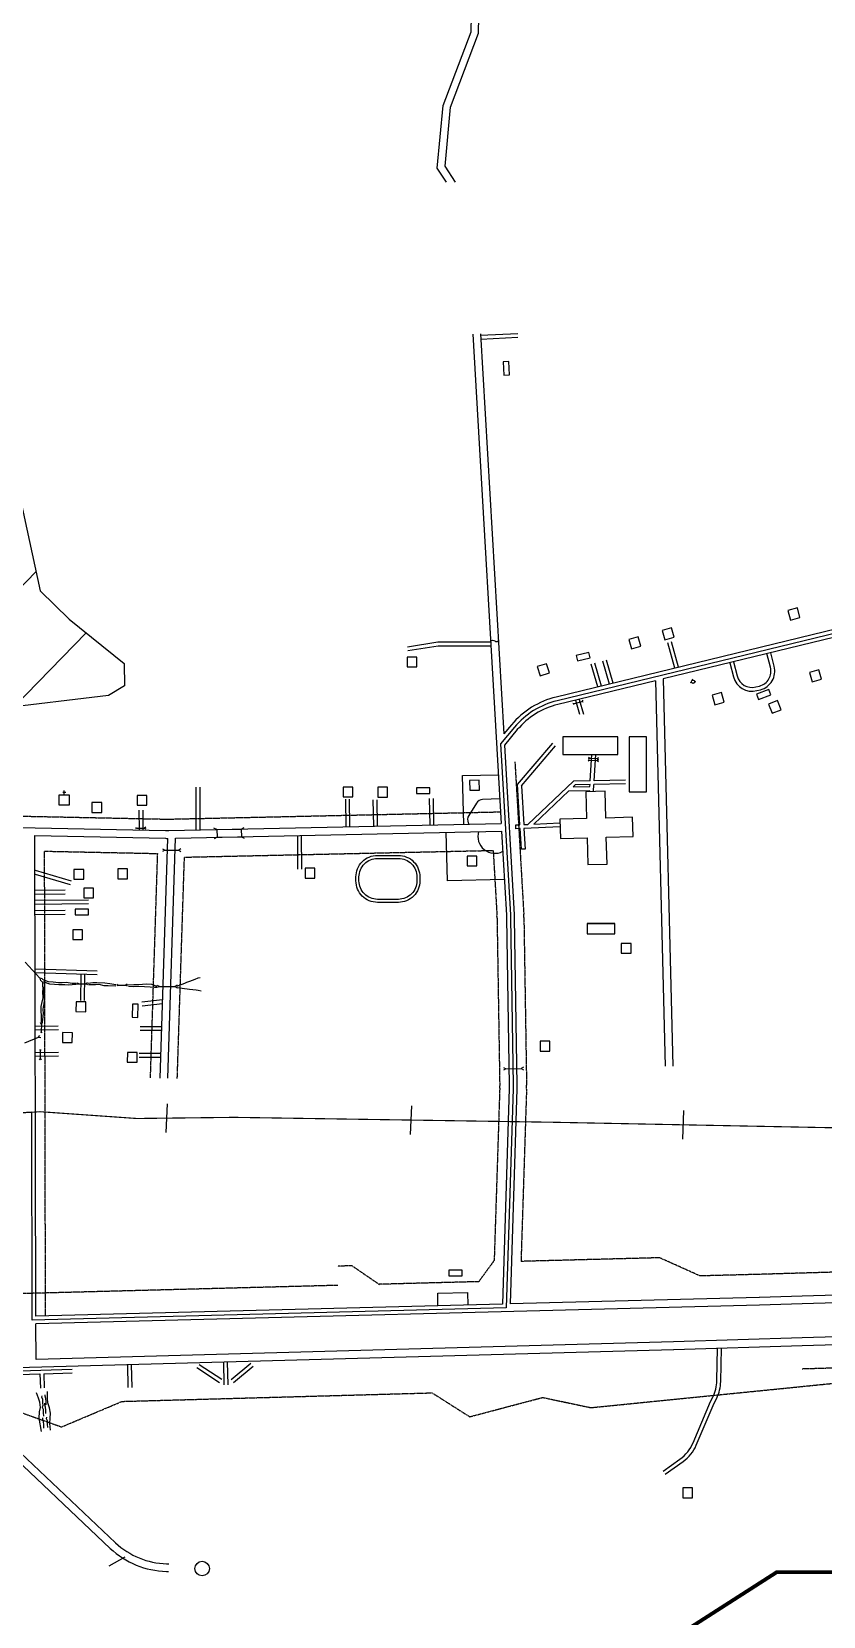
# Model space of a CAD drawing. Header units: inches. Extents: x 2666812 to 2767151, y 580083 to 705712.
# Drawn here: x 2703666 to 2705730, y 620232 to 624361 of the extents above; entities that cross this region are included whole.
import ezdxf

# ---------------------------------------------------------------- set-up
doc = ezdxf.new("R2010")
doc.units = ezdxf.units.IN
doc.header["$MEASUREMENT"] = 0
doc.linetypes.add('PHANTOM', pattern=[2.5, 1.25, -0.25, 0.25, -0.25, 0.25, -0.25])
for name, color, linetype in [('BND-MCD', 42, 'Continuous'), ('HY-SHORE', 5, 'Continuous'), ('PLD-LANDBASE', 252, 'Continuous'), ('PLD-PAR', 1, 'Continuous')]:
    doc.layers.add(name, color=color, linetype=linetype)
doc.layers.add('PLD-REMOTE-BOUNDARY', color=40, linetype='Continuous', lineweight=80)

# ---------------------------------------------------------------- blocks, each defined once
blk = doc.blocks.new('*X27')
at = {"color": 0}
for p, q in [((2702921, 623941.3), (2703054.2, 624078.2)), ((2703021.5, 623750.5), (2703201.5, 623935.5)), ((2703101, 623538.2), (2703324.5, 623767.8)), ((2703166.6, 623311.5), (2703430.2, 623582.4)), ((2703237, 623089.8), (2703536, 623397)), ((2703322.5, 622883.6), (2703625, 623194.4)), ((2703431.4, 622701.4), (2703677.1, 622953.9)), ((2703620.3, 622601.5), (2703808, 622794.3))]:
    blk.add_line(p, q, dxfattribs=at)
blk = doc.blocks.new('TIC')
blk.add_line((0, -0.5), (0, 0.5))
blk = doc.blocks.new('CHURCH')
blk.add_lwpolyline([(-28.3, -25.5), (28.3, -25.5), (28.3, 25.5), (-28.3, 25.5)], close=True)
for points in [[(-7.8, 41), (7.8, 41)], [(0, 25.5), (0, 50.5)]]:
    blk.add_lwpolyline(points)
blk = doc.blocks.new('DWELLING2')
blk.add_lwpolyline([(28.3, -25.5), (28.3, 25.5), (-22.7, 25.5), (-22.7, -25.5)], close=True)
blk = doc.blocks.new('DRWAYCULVERT')
for p, q in [((-13.4, 2.1), (-9.7, 0)), ((-9.7, 0), (-13.4, -2.1)), ((-9.7, 0), (9.7, 0)), ((13.5, 2.2), (9.7, 0)), ((9.7, 0), (13.5, -2.2))]:
    blk.add_line(p, q)
blk = doc.blocks.new('BRIDGE-LONG-PT1')
for p, q in [((0, 0), (-7.4, 4)), ((0, -20), (-7.4, -24))]:
    blk.add_line(p, q)
blk.add_lwpolyline([(0, 0), (0, -20)])
blk = doc.blocks.new('BRIDGE-LONG-PT2')
for p, q in [((0, 0), (7.4, 4)), ((0, -20), (7.4, -24))]:
    blk.add_line(p, q)
blk.add_lwpolyline([(0, 0), (0, -20)])
blk = doc.blocks.new('HOUSETRL')
blk.add_lwpolyline([(-34.3, -14.8), (34.3, -14.8), (34.3, 14.8), (-34.3, 14.8)], close=True)
blk = doc.blocks.new('FIREPLUG')
for points in [[(-7, 0), (-4.3, 0)], [(0, 4.3), (0, 7)], [(4.3, 0), (7, 0)]]:
    blk.add_lwpolyline(points)
blk.add_circle((0, 0), 4.28)
blk = doc.blocks.new('CULVERT')
for p, q in [((-52.3, 6.8), (-40.5, 0)), ((-40.5, 0), (-52.3, -6.8)), ((-40.5, 0), (40.5, 0)), ((52.3, 6.8), (40.5, 0)), ((40.5, 0), (52.3, -6.8))]:
    blk.add_line(p, q)
blk = doc.blocks.new('CULVERT-LONG-PT2')
for p, q in [((11.8, 6.8), (0, 0)), ((0, 0), (11.8, -6.8))]:
    blk.add_line(p, q)
blk = doc.blocks.new('CULVERT-LONG-PT1')
for p, q in [((-11.8, 6.8), (0, 0)), ((0, 0), (-11.8, -6.8))]:
    blk.add_line(p, q)

msp = doc.modelspace()

# ---------------------------------------------------------------- linework, layer by layer
at = {"layer": 'BND-MCD'}
msp.add_lwpolyline([(2706503.4, 622973.9), (2705036, 622617.6, 0.159728), (2704924.8, 622548.7), (2704888.3, 622505.4), (2704914.2, 622060, -0.010508), (2704914.5, 622052), (2704921.5, 621615.8, -0.012051), (2704921.4, 621606.7), (2704903.1, 621035.8), (2703667, 621003.6), (2703666, 621545.8), (2703279.4, 621521.5), (2702954.9, 621528.1), (2702539.6, 621539.2), (2700635, 621589.8), (2699184.8, 621628.5)], format="xyb", dxfattribs=at)
at = {"layer": 'HY-SHORE'}
for p, q in [((2703608.6, 623269.8), (2703688, 622904)), ((2703608.6, 623269.8), (2703688, 622904)), ((2703688, 622904), (2703763.6, 622830)), ((2703688, 622904), (2703763.6, 622830)), ((2703763.6, 622830), (2703906.9, 622714.9)), ((2703763.6, 622830), (2703906.9, 622714.9)), ((2703906.9, 622714.9), (2703907.6, 622656.3)), ((2703906.9, 622714.9), (2703907.6, 622656.3)), ((2703907.6, 622656.3), (2703866.3, 622631.1)), ((2703907.6, 622656.3), (2703866.3, 622631.1)), ((2703866.3, 622631.1), (2703558.1, 622594)), ((2703866.3, 622631.1), (2703558.1, 622594))]:
    msp.add_line(p, q, dxfattribs=at)
at = {"layer": 'PLD-LANDBASE'}
for p, q in [((2704148.8, 622281.9), (2704212.4, 622283.3)), ((2704149.2, 622261.9), (2704212.9, 622263.3)), ((2703867.9, 620364), (2703909.4, 620387.4))]:
    msp.add_line(p, q, dxfattribs=at)
for points in [[(2704739.2, 624168.3), (2704811.8, 624360.6), (2704816.9, 624619.1), (2704891.7, 624801)], [(2704758.5, 624163.8), (2704831.4, 624356.8), (2704836.5, 624615), (2704910, 624793.6)], [(2704747.6, 623969.1), (2704723.7, 624005.1), (2704739.2, 624168.3)], [(2704771.2, 623969.1), (2704743.9, 624010.2), (2704758.5, 624163.8)], [(2704816.2, 623573), (2704890.4, 622298.2)], [(2704836.3, 623573.4), (2704896.9, 622531)], [(2704836.5, 623569.9), (2704933.4, 623574.5)], [(2704837, 623559.9), (2704933.9, 623564.5)], [(2704645.6, 622758.3), (2704725.2, 622771.1), (2704862.9, 622770.9)], [(2705343.3, 622702.5), (2705325, 622768.2)], [(2705353, 622704.9), (2705334.6, 622770.9)], [(2704647.2, 622748.4), (2704726, 622761.1), (2704863.5, 622760.9)], [(2705142, 622653.7), (2705125.3, 622713.1)], [(2705151.7, 622656), (2705134.9, 622715.8)], [(2705172.4, 622661), (2705155.7, 622720.5)], [(2705182.1, 622663.4), (2705165.3, 622723.2)], [(2705293, 622669.7), (2705318.3, 621665.3)], [(2705312.9, 622674.6), (2705338.3, 621665.8)], [(2705083.9, 622619), (2705094.8, 622583.1)], [(2705093.6, 622621.3), (2705105.2, 622583.1)], [(2704933.1, 622399.1), (2705024.7, 622506.7)], [(2704943.3, 622395.6), (2705032.3, 622500.2)], [(2705122.7, 622409.2), (2705126.9, 622478)], [(2705132.7, 622409.4), (2705136.9, 622478)], [(2704793, 622296.1), (2704789.1, 622422.6), (2704883, 622424.7)], [(2704939.2, 622294.4), (2704933.1, 622399.1)], [(2704943.3, 622395.6), (2704949.2, 622294.9), (2704960.1, 622295.4)], [(2705079, 622408.4), (2704960.1, 622295.4)], [(2705083.1, 622398.5), (2705077.6, 622393.3)], [(2705077.6, 622393.3), (2705121.8, 622394.1)], [(2705122.7, 622409.2), (2705079, 622408.4)], [(2705122.1, 622399.2), (2705083.1, 622398.5)], [(2705121.8, 622394.1), (2705122.1, 622399.2)], [(2705131, 622381.2), (2705132.1, 622399.3)], [(2705214.7, 622400.8), (2705132.1, 622399.3)], [(2705214.6, 622410.8), (2705132.7, 622409.4)], [(2704095.3, 622280.8), (2704095.2, 622392.4)], [(2704105.3, 622281), (2704105.2, 622392.4)], [(2704484.3, 622361.5), (2704485.1, 622289.3)], [(2704494.3, 622361.6), (2704495.1, 622289.5)], [(2704557.9, 622290.9), (2704556.7, 622359.5)], [(2704567.9, 622291.1), (2704566.7, 622359.7)], [(2704704.7, 622294.1), (2704703.5, 622362.8)], [(2704714.7, 622294.4), (2704713.5, 622362.9)], [(2705066.9, 622383.1), (2704975.4, 622296.1)], [(2705066.9, 622383.1), (2705121.1, 622384.1)], [(2705120.9, 622380.9), (2705121.1, 622384.1)], [(2703946.8, 622280.6), (2703946.6, 622332.7)], [(2703956.8, 622280.4), (2703956.6, 622332.8)], [(2704040.8, 622259.6), (2704891.5, 622278.2)], [(2704898.9, 622151.6), (2704750.2, 622148.6), (2704747.1, 622275.1)], [(2705043.7, 622289.3), (2704949.8, 622284.9), (2704952.9, 622231.3), (2704942.9, 622230.7), (2704939.8, 622284.4), (2704928.7, 622283.9), (2704928.2, 622293.9), (2704939.2, 622294.4)], [(2704975.4, 622296.1), (2705043.5, 622299.3)], [(2703677, 621013.8), (2703674.5, 622266.2)], [(2704000.7, 621634.6), (2704020.8, 622259.1)], [(2704012.9, 622228.6), (2704049.3, 622228.4)], [(2704020.7, 621633.9), (2704040.8, 622259.6)], [(2704359, 622266.5), (2704359.3, 622178.9)], [(2704369, 622266.8), (2704369.3, 622178.9)], [(2703674.7, 622176.2), (2703768.7, 622148.6)], [(2703674.7, 622165.8), (2703765.9, 622139)], [(2703674.8, 622124), (2703753.3, 622124.6)], [(2703674.8, 622114), (2703753.3, 622114.6)], [(2703674.8, 622098), (2703814.4, 622099.1)], [(2703674.9, 622088), (2703814.5, 622089.1)], [(2703674.9, 622071.1), (2703753.4, 622071.8)], [(2703674.9, 622061.1), (2703753.4, 622061.8)], [(2703649, 621936.4), (2703687.5, 621894.8)], [(2703836.7, 621903.4), (2703675.2, 621908.4)], [(2703837, 621913.4), (2703675.5, 621918.4)], [(2703793.7, 621904.7), (2703792.9, 621836.7)], [(2703803.7, 621904.4), (2703802.9, 621836.6)], [(2703691, 621888.3), (2703694.2, 621884.4), (2703693.8, 621881.3), (2703694.1, 621875.3), (2703695, 621867.5), (2703693.8, 621859.2), (2703694.9, 621843.9), (2703693.5, 621836.3), (2703690.2, 621820.9), (2703690.2, 621807.4), (2703690.7, 621799.3), (2703690.3, 621780.4)], [(2703782.9, 621878.2), (2703771.7, 621877.1), (2703761.9, 621876.8), (2703752.6, 621877.3), (2703736.6, 621877.2), (2703725.8, 621877.9), (2703713.6, 621878.8), (2703705.4, 621882.2), (2703703.6, 621883), (2703697.7, 621886.3), (2703699.1, 621877.7), (2703698.6, 621870.3), (2703697.7, 621862.6), (2703697.8, 621848.4), (2703698.2, 621846.1), (2703698.2, 621837), (2703697.3, 621828.3), (2703695.9, 621819.4), (2703694.9, 621814.2), (2703695.8, 621801.7), (2703695.1, 621797.5), (2703695.1, 621794.2), (2703692.9, 621780.6)], [(2703782.8, 621881.3), (2703771.1, 621881.3), (2703755.9, 621883.2), (2703745.3, 621882.8), (2703735.9, 621882.8), (2703722.1, 621884), (2703709.6, 621885.6), (2703703, 621888), (2703694.5, 621891.4)], [(2703813.4, 621882), (2703825.3, 621883.8), (2703835.8, 621883.8), (2703856.4, 621882.7), (2703869.5, 621881.3), (2703885, 621878.6)], [(2703814.1, 621878.4), (2703832.6, 621878.1), (2703840.8, 621878.8), (2703854.3, 621876.1), (2703865.6, 621875.4), (2703885.5, 621874.7)], [(2703916.2, 621877.4), (2703932.3, 621877.9), (2703944.4, 621878.6), (2703965.5, 621880.4), (2703978.1, 621879), (2703989.7, 621875.1), (2703992.7, 621875.1)], [(2703992.5, 621870.6), (2703985.8, 621870.6), (2703974.6, 621871), (2703960.4, 621872.4), (2703943.7, 621873.1), (2703932, 621872.4), (2703918.5, 621873.3)], [(2704044.8, 621874.1), (2704065.5, 621881.6), (2704070.9, 621884), (2704078.5, 621886.8), (2704092.4, 621891.9), (2704100.3, 621895.4), (2704105.2, 621896.2)], [(2704046.6, 621870.7), (2704058.5, 621868.7), (2704077.9, 621866.3), (2704094.8, 621864.4), (2704099.7, 621863.8), (2704107.6, 621861.8)], [(2704007.2, 621838.2), (2703953, 621831.9)], [(2704006.9, 621828.1), (2703954.2, 621822)], [(2703682.9, 621740.4), (2703647.5, 621725.4)], [(2703675.5, 621769.9), (2703735.4, 621770.8)], [(2703675.5, 621759.9), (2703735.5, 621760.8)], [(2704005, 621768.4), (2703948.7, 621768.4)], [(2704004.7, 621758.4), (2703948.7, 621758.4)], [(2703675.6, 621701.3), (2703735.5, 621702.2)], [(2703675.7, 621691.3), (2703735.7, 621692.2)], [(2704002.7, 621698.5), (2703946.5, 621698.5)], [(2704002.4, 621688.5), (2703946.5, 621688.5)], [(2708307.9, 621143.1), (2705675, 621066.3)], [(2704725, 621041.2), (2704725, 621074), (2704802.4, 621075.7), (2704803.3, 621043.2)], [(2704893.4, 621045.6), (2703677, 621013.8)], [(2703677.2, 620901.6), (2703677.1, 620993.8)], [(2703253, 620860), (2703771.2, 620876.3)], [(2703697.5, 620864), (2703771.5, 620866.3)], [(2703915.5, 620888.2), (2703916.7, 620828.2)], [(2703925.5, 620888.5), (2703926.7, 620828.4)], [(2704155.9, 620840.7), (2704097, 620879.3)], [(2704161.4, 620849.1), (2704102.4, 620887.6)], [(2704166.1, 620895.1), (2704167.3, 620835.2)], [(2704176.1, 620895.4), (2704177.3, 620835.4)], [(2704185.9, 620848.8), (2704237.5, 620891.5)], [(2704192.3, 620841.1), (2704243.9, 620883.8)], [(2703253, 620850), (2703687.5, 620863.7)], [(2703687.5, 620863.7), (2703688.9, 620826.7)], [(2703697.5, 620864), (2703698.9, 620827.1)], [(2703691.1, 620714.1), (2703685.2, 620748.1), (2703686.4, 620764.5), (2703688.8, 620775.8), (2703687.6, 620789.9), (2703684.1, 620800.4), (2703678.6, 620814.1)], [(2703695.8, 620780.2), (2703695.4, 620789), (2703695, 620797), (2703692.7, 620802.8), (2703693.1, 620807)], [(2703702.9, 620760.5), (2703702.6, 620769.3), (2703702.2, 620777.4), (2703699.9, 620783.1), (2703700.3, 620787.4)], [(2703704, 620782.8), (2703703.6, 620791.6), (2703703.2, 620799.6), (2703700.9, 620805.4), (2703701.3, 620809.6)], [(2703714.7, 620716.9), (2703713.2, 620734.3), (2703714.4, 620748.6), (2703714.7, 620761.7), (2703712, 620775.1), (2703707.7, 620788.5), (2703707.1, 620800.4), (2703706.8, 620817.8)], [(2703697.2, 620753.9), (2703696.9, 620762.7), (2703696.5, 620770.8), (2703694.2, 620776.5), (2703694.6, 620780.7)], [(2703697.9, 620722.6), (2703697.5, 620731.4), (2703697.1, 620739.5), (2703694.8, 620745.3), (2703695.2, 620749.5)], [(2703708, 620724.2), (2703707.6, 620733), (2703707.2, 620741.1), (2703704.9, 620746.9), (2703705.3, 620751.1)]]:
    msp.add_lwpolyline(points, dxfattribs=at)
for points in [[(2706501.1, 622983.6), (2705033.6, 622627.3, 0.159728), (2704917.1, 622555.1), (2704896.9, 622531)], [(2706528, 622970.9), (2706523.9, 622969.5, -0.023582), (2706505.8, 622964.2), (2705312.9, 622674.6)], [(2704862.8, 622772.9, -0.420843), (2704873.5, 622773.4, 0.370139), (2704882.8, 622773.6, 0.914918)], [(2705486.4, 622716.7), (2705496.1, 622679.7, 0.414124), (2705557, 622643.9), (2705566.5, 622646.3, 0.414267), (2705602.3, 622707.3), (2705593.1, 622742.6)], [(2705496.2, 622719.1), (2705505.8, 622682.2, 0.414124), (2705554.5, 622653.5), (2705564, 622656, 0.414267), (2705592.6, 622704.8), (2705583.4, 622740.3)], [(2705293, 622669.7), (2705038.3, 622607.9, 0.159728), (2704932.4, 622542.3), (2704898.6, 622502)], [(2704898.6, 622502), (2704924.2, 622060.6, -0.010508), (2704924.5, 622052.2), (2704931.5, 621616, -0.012051), (2704931.4, 621606.4), (2704913.4, 621046.1)], [(2704898.6, 622502), (2704924.2, 622060.6, -0.010508), (2704924.5, 622052.2), (2704931.5, 621616, -0.012051), (2704931.4, 621606.4), (2704913.4, 621046.1)], [(2704886.7, 622362), (2704842, 622360.3, 0.24976), (2704825.7, 622350.8), (2704805.8, 622318.4, 0.25052), (2704804.6, 622299.6), (2704806.2, 622296.2)], [(2702952.8, 622301.3), (2704015.2, 622279.2, 0.01066), (2704023.7, 622279.2), (2704890.4, 622298.2)], [(2704891.5, 622278.2), (2704904.2, 622059.4, -0.010508), (2704904.5, 622051.8), (2704911.5, 621615.7, -0.012051), (2704911.5, 621607), (2704893.4, 621045.6)], [(2703674.5, 622266.2), (2704014.8, 622259.2, 0.00687), (2704020.8, 622259.1, 0.00687)], [(2711512.4, 621211.7), (2711505.9, 621211.7, 0.007878), (2711499.6, 621211.6), (2708391.1, 621125.5, 0.000369), (2708390.8, 621125.5), (2705675, 621046.3)], [(2711502.9, 621118.4), (2711198.9, 621118.4, 0.007282), (2711192.5, 621118.3), (2708721.4, 621046.3, 0.000011), (2708721.4, 621046.3), (2705675, 620957.4)], [(2705675, 620937.4), (2708722, 621026.3, -0.000011), (2708722, 621026.3), (2711193, 621098.3, -0.007282), (2711198.9, 621098.4), (2711500.8, 621098.4)], [(2705675, 621046.3), (2705564.3, 621043.1, -0.000769), (2705563.6, 621043), (2703677.1, 620993.8)], [(2705675, 621066.3), (2705563.7, 621063, -0.000769), (2705563.1, 621063), (2704913.4, 621046.1)], [(2705675, 620957.4), (2705339.7, 620947.6, -0.000382), (2705339.4, 620947.6), (2703677.2, 620901.6)], [(2703057.8, 620864.5), (2705340, 620927.6, 0.000382), (2705340.3, 620927.6), (2705675, 620937.4)], [(2705312.3, 620610.5), (2705356.6, 620641.9, 0.138791), (2705390.8, 620684.3), (2705436.4, 620791.5), (2705442.4, 620803.4, 0.111768), (2705452.9, 620846.2), (2705454.5, 620930.9)], [(2705318.1, 620602.3), (2705364.7, 620635.4, 0.138791), (2705398.9, 620677.8), (2705445.5, 620787.3), (2705452.3, 620800.9, 0.111768), (2705462.9, 620843.8), (2705464.5, 620931.2)], [(2703036.9, 620863.9), (2703049.5, 620826.6, 0.264629), (2703101.3, 620780.6), (2703208.8, 620757.9, 0.035839), (2703240, 620753.6), (2703461.3, 620739.1, -0.174546), (2703573.1, 620690.4), (2703871, 620409.2, 0.185806), (2704017.2, 620349.3), (2704023.1, 620349.1)], [(2703057.8, 620864.5), (2703068.5, 620833, 0.264629), (2703105.5, 620800.2), (2703212.9, 620777.4, 0.035839), (2703241.3, 620773.5), (2703462.6, 620759.1, -0.174546), (2703586.9, 620704.9), (2703884.7, 620423.8, 0.185806), (2704017.7, 620369.2), (2704023.6, 620369.1)]]:
    msp.add_lwpolyline(points, format="xyb", dxfattribs=at)
at = {"layer": 'PLD-LANDBASE', "linetype": 'PHANTOM'}
for points in [[(2704926.1, 622458.5), (2704949.2, 622062, -0.010508), (2704949.5, 622052.6), (2704956.5, 621616.4, -0.012051), (2704956.4, 621605.5), (2704942, 621156.9)], [(2702953.4, 622331.2), (2704015.8, 622309.2, 0.010658), (2704023.1, 622309.2), (2704889.7, 622328.2)], [(2704064.3, 622210.1), (2704869.4, 622227.7), (2704879.3, 622058, -0.010508), (2704879.5, 622051.4), (2704886.5, 621615.3, -0.012051), (2704886.5, 621607.8), (2704872, 621159.1)]]:
    msp.add_lwpolyline(points, format="xyb", dxfattribs=at)
for points in [[(2703702, 621013.9), (2703699.6, 622225.7)], [(2703699.6, 622225.7), (2703994.5, 622219.6)], [(2703975.7, 621635.4), (2703994.5, 622219.6)], [(2704045.6, 621633.1), (2704064.3, 622210.1)]]:
    msp.add_lwpolyline(points, dxfattribs=at)
at = {"layer": 'PLD-LANDBASE'}
for points in [[(2704567.7, 622214.8), (2704622.2, 622214.8, -0.414214), (2704678.4, 622158.5), (2704678.4, 622148.4, -0.414214), (2704622.2, 622092.2), (2704567.7, 622092.2, -0.414214), (2704511.5, 622148.4), (2704511.5, 622158.5, -0.414214)], [(2704567.7, 622206.8), (2704622.2, 622206.8, -0.414214), (2704670.4, 622158.5), (2704670.4, 622148.4, -0.414214), (2704622.2, 622100.2), (2704567.7, 622100.2, -0.414214), (2704519.5, 622148.4), (2704519.5, 622158.5, -0.414214)]]:
    msp.add_lwpolyline(points, format="xyb", close=True, dxfattribs=at)
at = {"layer": 'PLD-LANDBASE', "const_width": 3}
for points in [[(2703280.5, 621521.4), (2703688, 621546.9)], [(2703688, 621546.9), (2703940, 621529.2)], [(2703940, 621529.2), (2704194.2, 621532.2)], [(2704194.2, 621532.2), (2705025.6, 621519.4), (2706861.5, 621483.4)]]:
    msp.add_lwpolyline(points, dxfattribs=at)
at = {"layer": 'PLD-LANDBASE', "linetype": 'PHANTOM', "flags": 128}
for points in [[(2712875.7, 621339.1), (2712789.7, 621282.7), (2712546.7, 621287.7, 0.004173), (2712542, 621287.7), (2711506.2, 621291.7, 0.007878), (2711497.4, 621291.6), (2708388.9, 621205.5, 0.000369), (2708388.5, 621205.5), (2705675, 621126.3)], [(2705675, 621126.3), (2705561.9, 621123, -0.000769), (2705561.5, 621123), (2705408.8, 621119)], [(2705675, 620877.3), (2708723.7, 620966.3, -0.000011), (2708723.8, 620966.3), (2711194.8, 621038.3, -0.007282), (2711198.9, 621038.4), (2711358.9, 621038.4), (2711465.7, 621000.1)]]:
    msp.add_lwpolyline(points, format="xyb", dxfattribs=at)
for points in [[(2704872, 621159.1), (2704831.7, 621104)], [(2705303.6, 621166.3), (2704942, 621156.9)], [(2705408.8, 621119), (2705303.6, 621166.3)], [(2704501.5, 621145.4), (2704464, 621144.4)], [(2704501.5, 621145.4), (2704573.1, 621096.4)], [(2704464, 621094.4), (2703655.5, 621073.3), (2702914.1, 621053.9), (2702535, 621044)], [(2704831.7, 621104), (2704572, 621097.2)], [(2704808.2, 620752.1), (2704998.3, 620802.4), (2705124.3, 620775.9), (2705873.5, 620850.9)], [(2703400.2, 620770), (2703619, 620770), (2703743.9, 620725.6), (2703901.2, 620792)], [(2703901.2, 620792.1), (2704710.1, 620814.4)], [(2704710.1, 620814.4), (2704808.2, 620752.1)]]:
    msp.add_lwpolyline(points, dxfattribs=at)
at = {"layer": 'PLD-LANDBASE'}
msp.add_circle((2704110.5, 620356.6), 19, dxfattribs=at)
msp.add_arc((2704873.7, 622264.2), 44.1, 163.2659, 298.2117, dxfattribs=at)
at = {"layer": 'PLD-PAR'}
for points in [[(2705051.5, 622523.5), (2705051.5, 622478), (2705194.7, 622478), (2705194.7, 622523.5), (2705051.5, 622523.5)], [(2705223.7, 622380.3), (2705269.2, 622380.3), (2705269.2, 622523.5), (2705223.7, 622523.5), (2705223.7, 622380.3)], [(2705114.4, 622037.4), (2705186.6, 622037.4)], [(2705186.6, 622037.4), (2705114.4, 622037.4), (2705114.4, 622009.9), (2705186.6, 622009.9), (2705186.6, 622037.4)]]:
    msp.add_lwpolyline(points, dxfattribs=at)
msp.add_lwpolyline([(2705233.1, 622313.9), (2705163.2, 622312), (2705161.3, 622382), (2705111.3, 622380.7), (2705113.2, 622310.7), (2705043.2, 622308.8), (2705044.6, 622258.8), (2705114.5, 622260.7), (2705116.5, 622190.7), (2705166.4, 622192.1), (2705164.5, 622262.1), (2705234.5, 622264)], close=True, dxfattribs=at)
at = {"layer": 'PLD-REMOTE-BOUNDARY'}
for points in [[(2707582.2, 618351.2), (2704949.2, 618282.5), (2704928.6, 619912.3), (2705607.9, 620347.4), (2706034, 620348.7)], [(2707582.2, 618351.2), (2704949.2, 618282.5), (2704928.6, 619912.3), (2705607.9, 620347.4), (2705607.9, 620347.4), (2706034, 620348.7)]]:
    msp.add_lwpolyline(points, dxfattribs=at)

# ---------------------------------------------------------------- block references
at = {"layer": 'HY-SHORE'}
msp.add_blockref('*X27', (0, 0), dxfattribs=at)
at = {"layer": 'PLD-LANDBASE'}
for name, p, rotation in [('FIREPLUG', (2705390.8, 622667), 14.03119702678492), ('DRWAYCULVERT', (2705090.9, 622613.4), 15.94005705620956), ('DRWAYCULVERT', (2705130.5, 622462), 357.1387798542478), ('DRWAYCULVERT', (2705130.9, 622467.5), 357.1387798542478), ('BRIDGE-LONG-PT1', (2704148.8, 622281.9), 1.257924117408016), ('BRIDGE-LONG-PT2', (2704212.4, 622283.3), 1.257924117408016), ('DRWAYCULVERT', (2703691.1, 621765.6), 269.4383371862515), ('DRWAYCULVERT', (2703688.5, 621695.5), 90)]:
    msp.add_blockref(name, p, dxfattribs=dict(at, rotation=rotation))
for p in [(2703950.4, 622285.7), (2703798.2, 621880.3), (2703901.5, 621876.8)]:
    msp.add_blockref('DRWAYCULVERT', p, dxfattribs=at)
for name, p, xscale, yscale, zscale, rotation in [('CULVERT-LONG-PT1', (2704012.9, 622228.6), 0.4999999999999999, 0.4999999999999999, 0.4999999999999999, 359.6570958403722), ('CULVERT-LONG-PT2', (2704049.3, 622228.4), 0.4999999999999999, 0.4999999999999999, 0.4999999999999999, 359.6570958403722), ('CULVERT-LONG-PT2', (2703687.5, 621894.8), 0.5, 0.5, 0.5, 312.8576902768212), ('CULVERT', (2704019.3, 621873.2), 0.5, 0.5, 0.5, 359.3489674157424), ('CULVERT-LONG-PT1', (2703682.9, 621740.4), 0.5, 0.5, 0.5, 203.0921414389222), ('CULVERT', (2704922.5, 621658.8), 0.5, 0.5, 0.5, 0.9202742433368054), ('TIC', (2704018.3, 621530.1), 75.00000000021336, 75.00000000021336, 75.00000000021336, 357.489870315233), ('TIC', (2704655.6, 621525.1), 75.00000000021336, 75.00000000021336, 75.00000000021336, 357.489870315233), ('TIC', (2705365.3, 621512.7), 75.00000000021336, 75.00000000021336, 75.00000000021336, 357.489870315233)]:
    msp.add_blockref(name, p, dxfattribs=dict(at, xscale=xscale, yscale=yscale, zscale=zscale, rotation=rotation))
at = {"layer": 'PLD-PAR'}
for name, p, xscale, yscale, zscale, rotation in [('HOUSETRL', (2704903.9, 623483.8), 0.5, 0.5, 0.5, 273.2853427459697), ('DWELLING2', (2705652.5, 622843.3), 0.5, 0.5, 0.5, 15.59251148512402), ('DWELLING2', (2705324.6, 622791.6), 0.5, 0.5, 0.5, 15.59251148512402), ('DWELLING2', (2705237.7, 622768), 0.5, 0.5, 0.5, 15.59251148512402), ('HOUSETRL', (2705104.3, 622732.5), 0.5, 0.5, 0.5, 13.49073527488632), ('DWELLING2', (2704999, 622697.8), 0.5, 0.5, 0.5, 17.64415386369968), ('DWELLING2', (2705708.4, 622682.2), 0.5, 0.5, 0.5, 15.59251148512402), ('HOUSETRL', (2705574.8, 622633.9), 0.5, 0.5, 0.5, 20.76502550264023), ('DWELLING2', (2705454.7, 622622.7), 0.5, 0.5, 0.5, 15.59251148512402), ('DWELLING2', (2705602.4, 622600.9), 0.5, 0.5, 0.5, 21.79340937765172), ('DWELLING2', (2704819.3, 622397.5), 0.4999999999999999, 0.4999999999999999, 0.4999999999999999, 1.169021180657892), ('HOUSETRL', (2703796.8, 622067.4), 0.5, 0.5, 0.5, 0.4528192013765304), ('DWELLING2', (2703792.8, 621820.4), 0.4999999999999999, 0.4999999999999999, 0.4999999999999999, 359.3193702662527), ('HOUSETRL', (2703936.1, 621809.9), 0.5, 0.5, 0.5, 88.40774369311626), ('DWELLING2', (2703757.8, 621740), 0.4999999999999999, 0.4999999999999999, 0.4999999999999999, 359.3193702662527), ('DWELLING2', (2703926.6, 621688.7), 0.4999999999999999, 0.4999999999999999, 0.4999999999999999, 359.3193702662527), ('DWELLING2', (2705376.6, 620555.2), 0.5, 0.5, 0.5, 270.258120774162)]:
    msp.add_blockref(name, p, dxfattribs=dict(at, xscale=xscale, yscale=yscale, zscale=zscale, rotation=rotation))
at = {"layer": 'PLD-PAR', "xscale": 0.5, "yscale": 0.5, "zscale": 0.5}
for name, p in [('DWELLING2', (2704656.2, 622718.6)), ('CHURCH', (2703750.7, 622358.9)), ('DWELLING2', (2703952.3, 622358.2)), ('DWELLING2', (2704489.5, 622379.9)), ('DWELLING2', (2704579.7, 622379.4)), ('HOUSETRL', (2704686.9, 622383.2)), ('DWELLING2', (2703834.4, 622339.4)), ('DWELLING2', (2704812.6, 622199.9)), ('DWELLING2', (2703787.4, 622165.4)), ('DWELLING2', (2703901.9, 622166.7)), ('DWELLING2', (2704390.3, 622168.4)), ('DWELLING2', (2703813.4, 622116.7)), ('DWELLING2', (2703784.3, 622008)), ('DWELLING2', (2705214.9, 621972.3)), ('DWELLING2', (2705003, 621717.6)), ('HOUSETRL', (2704771, 621126.8))]:
    msp.add_blockref(name, p, dxfattribs=at)

doc.saveas('drawing.dxf')
